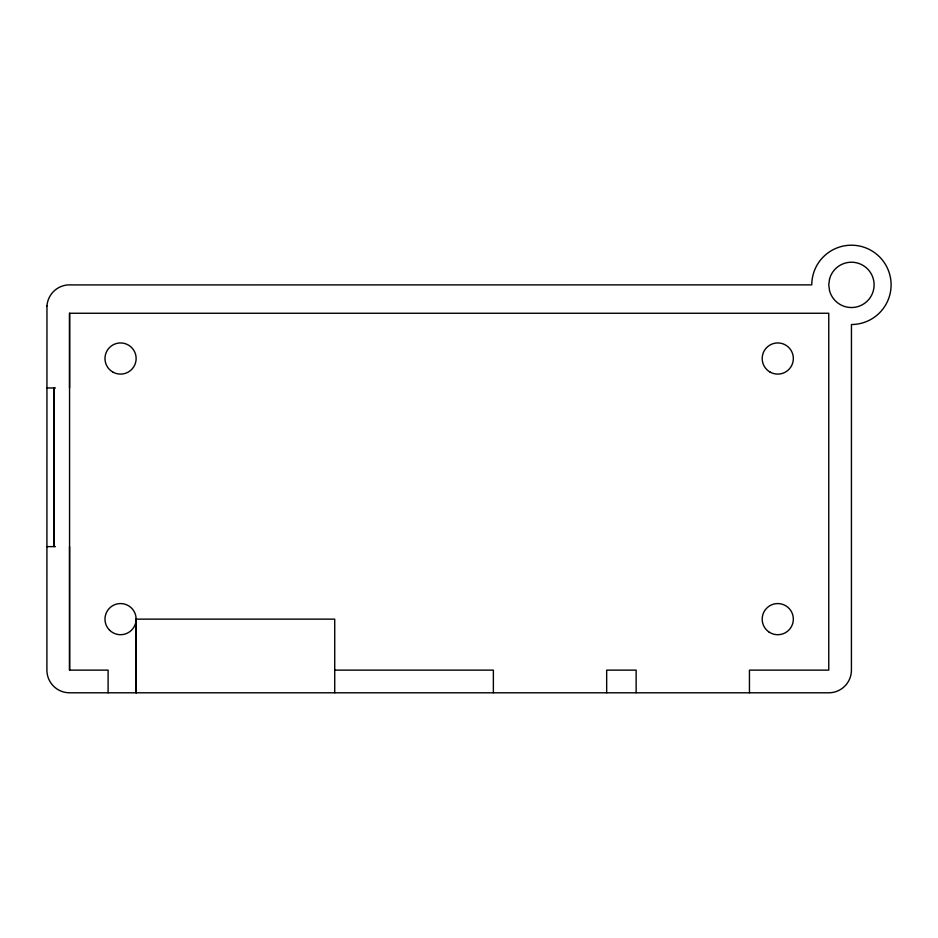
<?xml version="1.0" encoding="UTF-8"?>
<svg xmlns="http://www.w3.org/2000/svg" width="938" height="938" viewBox="0 0 938 938"><rect width="100%" height="100%" fill="white"/><g stroke="black" fill="none" stroke-linecap="round" stroke-linejoin="round"><path stroke-width="1.41" d="M69.553 387.98L69.564 313.257L828.758 313.257L828.758 670.131L749.45 670.131L749.45 692.76M46.935 387.98L55.424 387.98M46.912 546.62L55.401 546.62M69.553 546.62L69.564 670.131L108.105 670.131L108.105 692.772M136.139 619.139L136.139 692.783L136.139 619.139L334.725 619.139L334.725 692.783M334.725 670.131L493.365 670.131L493.365 692.772M636.14 692.76L636.14 670.131L606.675 670.131L606.675 692.772M69.564 313.257L69.564 670.131M46.959 305.952L46.9 670.131A22.664 22.664 0 0 0 69.564 692.795L828.758 692.795A22.664 22.664 0 0 0 851.423 670.131L851.446 324.525A39.654 39.654 0 0 0 891.1 284.871A39.654 39.654 0 0 0 851.446 245.205A39.654 39.654 0 0 0 811.78 284.871L71.136 284.918A22.664 22.664 0 0 0 46.959 305.952M53.97 387.98L53.947 546.62L53.982 387.98M829.555 279.008L828.758 284.871L829.555 290.733A22.664 22.664 0 0 0 864.437 303.443A22.664 22.664 0 0 0 864.437 266.31A22.664 22.664 0 0 0 829.555 279.008M769.969 372.011A15.583 15.583 0 0 0 793.349 358.515A15.583 15.583 0 0 0 769.969 345.032A15.583 15.583 0 0 0 769.969 372.011M112.759 372.011A15.583 15.583 0 0 0 136.139 358.515A15.583 15.583 0 0 0 112.759 345.032A15.583 15.583 0 0 0 112.759 372.011M109.535 630.148A15.583 15.583 0 0 0 135.6 623.172A15.583 15.583 0 0 0 116.523 604.084A15.583 15.583 0 0 0 109.535 630.148M768.703 631.813A15.583 15.583 0 0 0 793.267 620.651A15.583 15.583 0 0 0 771.317 604.951A15.583 15.583 0 0 0 768.703 631.813"/></g></svg>
